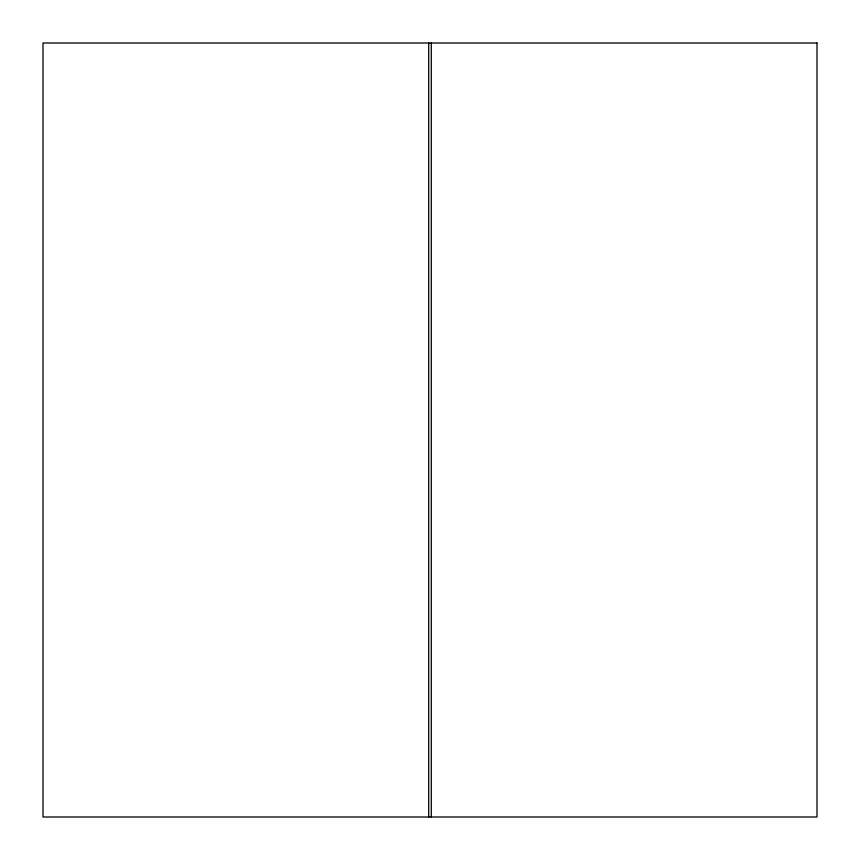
<?xml version="1.0" encoding="UTF-8"?>
<svg xmlns="http://www.w3.org/2000/svg" width="860" height="860" viewBox="0 0 860 860"><rect width="100%" height="100%" fill="white"/><g stroke="black" fill="none" stroke-linecap="round" stroke-linejoin="round"><path stroke-width="1.29" d="M431.29 43L431.29 817M428.71 43L428.71 817M817 43L43 43L43 817L817 817L817 43"/></g></svg>
